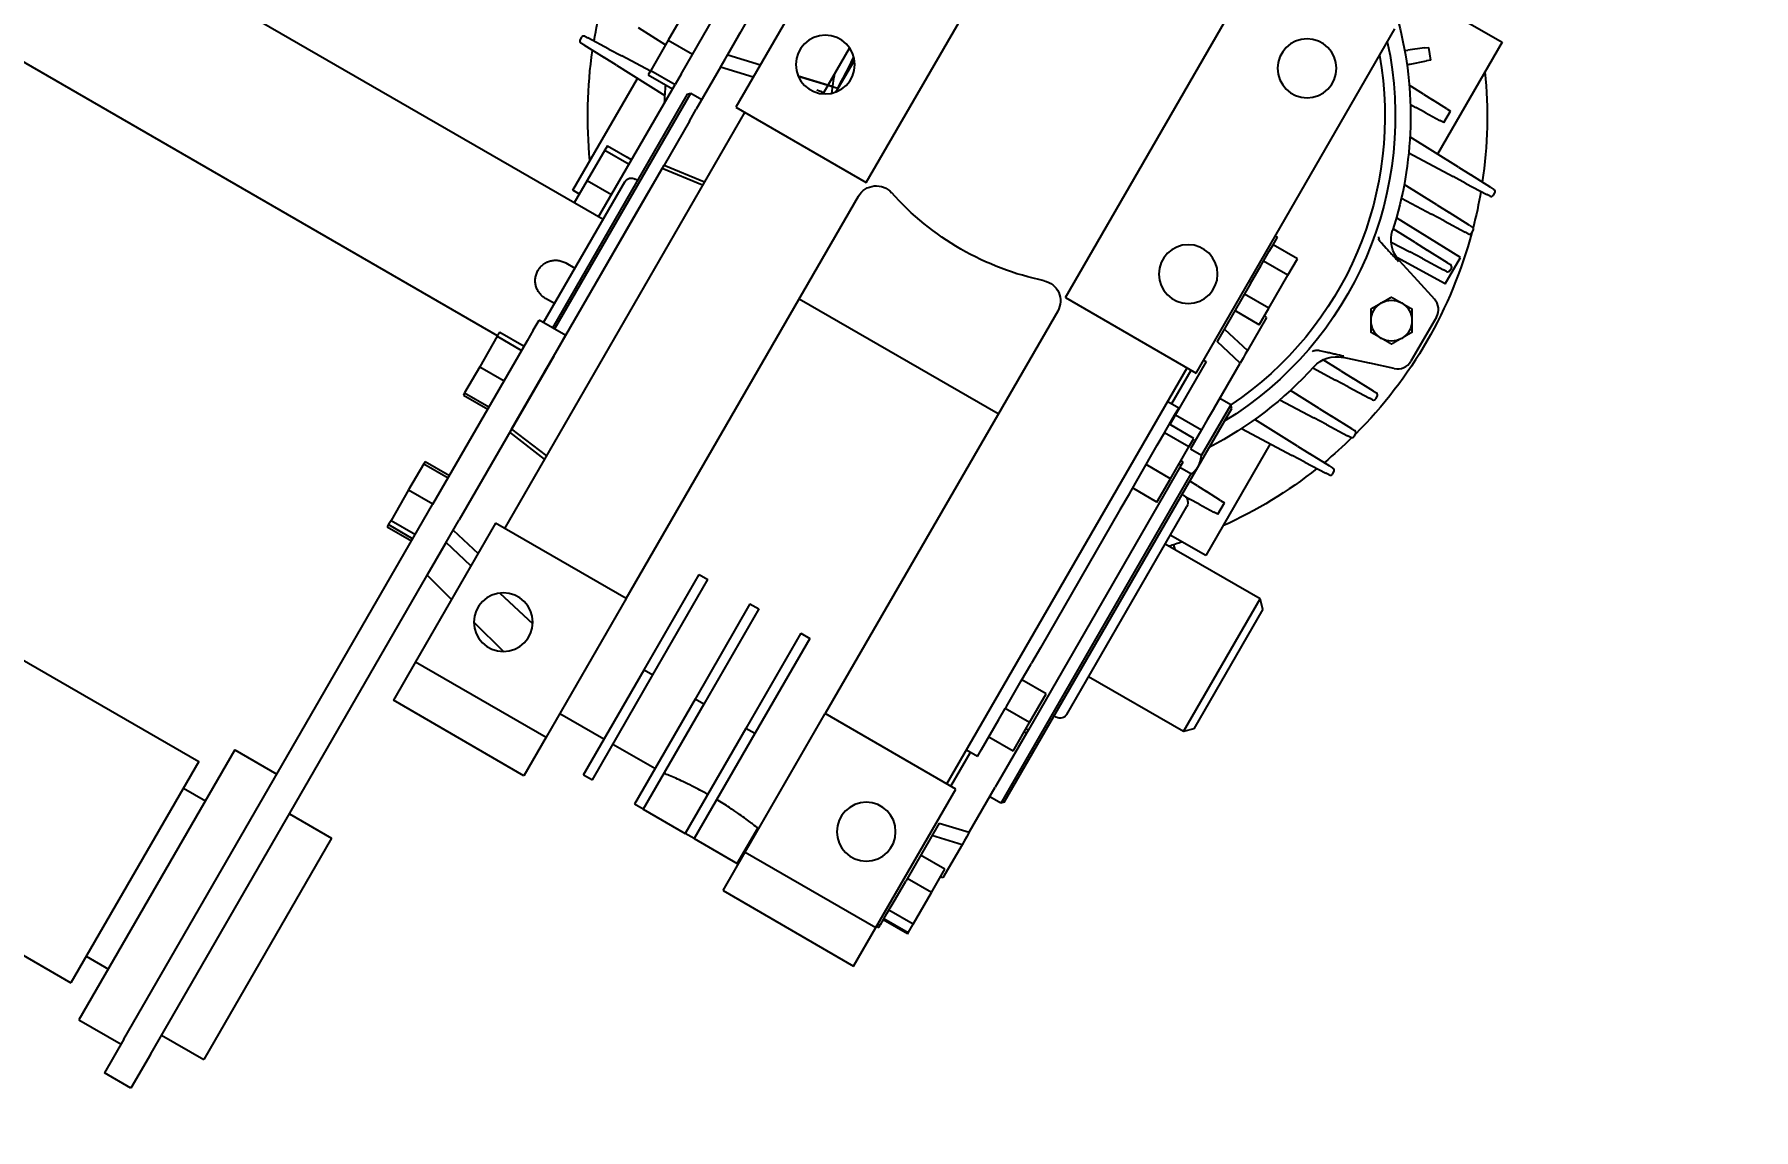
# Model space of a CAD drawing. Header units: millimetres. Extents: x -383313 to -161684, y -117025 to 99224.
# Drawn here: x -349961.2 to -349624.8, y -7908.7 to -7694.3 of the extents above; entities that cross this region are included whole.
import ezdxf

# ---------------------------------------------------------------- set-up
doc = ezdxf.new("R2010")
doc.units = ezdxf.units.MM
doc.header["$MEASUREMENT"] = 0
doc.layers.get('Defpoints').update_dxf_attribs({"color": 31})
doc.layers.add('001__КОНСТРУКТИВ__размеры внутр.', color=7, linetype='Continuous')
doc.layers.add('PV-9BDA', color=7, linetype='Continuous')
doc.styles.add('PSTUDIO', font='arial.ttf')
doc.dimstyles.new('PS_TICK', dxfattribs={"dimscale": 100, "dimtxt": 2.5, "dimasz": 1, "dimexe": 2, "dimexo": 2, "dimgap": 1, "dimtad": 1, "dimdec": 0, "dimzin": 0, "dimdsep": 46, "dimtxsty": 'PSTUDIO', "dimblk": 'ARCHTICK', "dimcen": 2, "dimdle": 1.5, "dimse1": 1, "dimse2": 1, "dimadec": 0, "dimazin": 0, "dimtfac": 1, "dimtdec": 0, "dimtix": 1, "dimtmove": 1, "dimatfit": 3, "dimldrblk": 'ARCHTICK', "dimfxl": 1, "dimtolj": 1, "dimtzin": 0, "dimarcsym": 0})

# ---------------------------------------------------------------- blocks, each defined once
blk = doc.blocks.new('_ArchTick')
at = {"color": 0, "linetype": 'ByBlock', "const_width": 0.15}
blk.add_lwpolyline([(-0.5, -0.5), (0.5, 0.5)], dxfattribs=at)
blk = doc.blocks.new('*D276')
at = {"layer": '001__КОНСТРУКТИВ__размеры внутр.', "color": 0, "lineweight": -2, "ltscale": 100, "transparency": 16777216}
blk.add_line((-349966.1, -1951.2), (-357994.8, -15739.43), dxfattribs=at)
at = {"layer": 'Defpoints', "color": 0, "ltscale": 100, "transparency": 16777216}
for p in [(-349288.38, -2519.4), (-357919.32, -15609.8), (-357166.13, -16048.38)]:
    blk.add_point(p, dxfattribs=at)
at = {"layer": '001__КОНСТРУКТИВ__размеры внутр.', "color": 0, "lineweight": -2, "ltscale": 100, "transparency": 16777216, "xscale": 100, "yscale": 100, "zscale": 100}
for p, rotation in [((-350041.58, -2080.82), 59.78831573303923), ((-357919.32, -15609.8), 239.7883157330392)]:
    blk.add_blockref('_ArchTick', p, dxfattribs=dict(at, rotation=rotation))
at = {"layer": '001__КОНСТРУКТИВ__размеры внутр.', "color": 0, "ltscale": 100, "transparency": 16777216, "insert": (-354177.17, -8730.76), "char_height": 250, "attachment_point": 5, "rotation": 59.7883, "style": 'PSTUDIO'}
blk.add_mtext('\\A1;15655', dxfattribs=at)
blk = doc.blocks.new('*U96')
at = {"layer": 'PV-9BDA'}
for p, q in [((-904.23, 2631.32), (-923.73, 2631.32)), ((-923.73, 2631.32), (-923.73, 2606.04)), ((-913.4, 2621.33), (-911.83, 2623.27)), ((-913.4, 2621.33), (-912.74, 2620.75)), ((-910.28, 2618.61), (-912.74, 2620.75)), ((-911.12, 2622.74), (-911.83, 2623.27)), ((-911.12, 2622.74), (-908.53, 2620.78)), ((-908.02, 2620.4), (-908.53, 2620.78)), ((-904.23, 2545.32), (-904.23, 2623.12)), ((-874.73, 2545.32), (-874.73, 2623.12)), ((-829.73, 2545.32), (-829.73, 2623.12)), ((-800.23, 2623.12), (-800.23, 2545.32)), ((-920.85, 2614.64), (-921.73, 2614.61)), ((-921.73, 2612.03), (-921.73, 2614.61)), ((-920.85, 2614.64), (-917.61, 2614.75)), ((-915.49, 2614.83), (-917.61, 2614.75)), ((-915.49, 2614.83), (-912.2, 2614.94)), ((-921.73, 2612.03), (-920.85, 2612)), ((-917.61, 2611.88), (-920.85, 2612)), ((-917.61, 2611.88), (-915.49, 2611.81)), ((-914.29, 2611.77), (-915.49, 2611.81)), ((-937.23, 2604.55), (-937.23, 2605.08)), ((-936.06, 2605.61), (-936.75, 2605.58)), ((-936.75, 2604.05), (-936.06, 2604.03)), ((-936.06, 2605.61), (-931.4, 2605.77)), ((-931.4, 2603.86), (-936.06, 2604.03)), ((-928.58, 2605.87), (-931.4, 2605.77)), ((-931.4, 2603.86), (-928.58, 2603.77)), ((-928.58, 2605.87), (-917.38, 2606.26)), ((-918.74, 2603.42), (-928.58, 2603.77)), ((-936.06, 2597.11), (-936.75, 2597.08)), ((-936.06, 2597.11), (-931.4, 2597.27)), ((-928.58, 2597.37), (-931.4, 2597.27)), ((-928.58, 2597.37), (-921.06, 2597.63)), ((-937.23, 2596.05), (-937.23, 2596.58)), ((-936.75, 2595.55), (-936.06, 2595.53)), ((-931.4, 2595.36), (-936.06, 2595.53)), ((-931.4, 2595.36), (-928.58, 2595.27)), ((-921.93, 2595.03), (-928.58, 2595.27)), ((-937.73, 2590.8), (-923.01, 2591.19)), ((-937.73, 2584.83), (-937.73, 2590.8)), ((-937.23, 2587.55), (-937.23, 2588.08)), ((-936.06, 2588.61), (-936.75, 2588.58)), ((-936.75, 2587.05), (-936.06, 2587.03)), ((-936.06, 2588.61), (-931.4, 2588.77)), ((-931.4, 2586.86), (-936.06, 2587.03)), ((-928.58, 2588.87), (-931.4, 2588.77)), ((-928.58, 2588.87), (-923.52, 2589.05)), ((-937.73, 2584.83), (-926.93, 2584.55)), ((-927.65, 2584.27), (-932.69, 2582.68)), ((-931.4, 2586.86), (-928.58, 2586.77)), ((-924.49, 2586.62), (-928.58, 2586.77)), ((-923, 2585.46), (-924.21, 2585.08)), ((-932.69, 2582.65), (-937.4, 2581.17)), ((-932.69, 2582.68), (-932.69, 2582.65)), ((-939.49, 2578.31), (-939.49, 2568.32)), ((-910.23, 2574.59), (-904.73, 2574.59)), ((-910.23, 2570.87), (-910.23, 2574.59)), ((-904.73, 2576.19), (-904.73, 2576.31)), ((-904.23, 2576.31), (-904.73, 2576.31)), ((-904.73, 2574.59), (-904.73, 2576.19)), ((-904.73, 2573.14), (-904.73, 2574.59)), ((-910.23, 2570.87), (-904.73, 2570.87)), ((-910.23, 2563.42), (-910.23, 2570.87)), ((-904.73, 2569.97), (-904.73, 2573.14)), ((-904.73, 2565.82), (-904.73, 2569.97)), ((-937.4, 2565.46), (-932.69, 2563.98)), ((-932.69, 2563.98), (-932.69, 2563.95)), ((-932.69, 2563.95), (-927.65, 2562.36)), ((-904.73, 2565.82), (-904.73, 2552.71)), ((-813.73, 2556.3), (-813.73, 2566.5)), ((-924.21, 2561.55), (-923, 2561.17)), ((-910.73, 2561.62), (-910.23, 2561.76)), ((-910.73, 2561.62), (-910.73, 2554.14)), ((-910.23, 2563.42), (-904.73, 2563.42)), ((-910.23, 2559.7), (-910.23, 2563.42)), ((-815.69, 2557.69), (-815.75, 2563.32)), ((-793.73, 2553.45), (-793.73, 2560.82)), ((-937.23, 2558.55), (-937.23, 2559.08)), ((-936.06, 2559.61), (-936.75, 2559.58)), ((-936.75, 2558.05), (-936.06, 2558.03)), ((-936.06, 2559.61), (-931.4, 2559.77)), ((-931.4, 2557.86), (-936.06, 2558.03)), ((-928.58, 2559.87), (-931.4, 2559.77)), ((-931.4, 2557.86), (-928.58, 2557.77)), ((-928.58, 2559.87), (-924.49, 2560.01)), ((-923.52, 2557.59), (-928.58, 2557.77)), ((-910.23, 2559.7), (-904.73, 2559.7)), ((-807.79, 2556.71), (-815.66, 2558.53)), ((-814.53, 2558.27), (-807.79, 2556.71)), ((-793.73, 2556.64), (-793.73, 2558.36)), ((-787.73, 2545.55), (-787.73, 2558.36)), ((-904.73, 2555.53), (-910.73, 2554.14)), ((-910.73, 2554.14), (-910.73, 2553.32)), ((-813.82, 2556.18), (-813.82, 2556.29)), ((-793.73, 2553.45), (-800.23, 2554.95)), ((-793.73, 2552.45), (-793.73, 2556.64)), ((-782.23, 2556.01), (-782.23, 2550.1)), ((-937.23, 2550.05), (-937.23, 2550.58)), ((-936.06, 2551.11), (-936.75, 2551.08)), ((-936.06, 2551.11), (-931.4, 2551.27)), ((-928.58, 2551.37), (-931.4, 2551.27)), ((-928.58, 2551.37), (-921.93, 2551.6)), ((-910.73, 2553.32), (-910.73, 2552.45)), ((-910.73, 2551.32), (-904.73, 2552.71)), ((-910.73, 2552.45), (-910.73, 2551.32)), ((-910.73, 2541.15), (-910.73, 2551.32)), ((-800.23, 2552.13), (-793.73, 2550.62)), ((-793.73, 2550.62), (-793.73, 2552.45)), ((-793.73, 2550.62), (-793.73, 2541.15)), ((-782.23, 2550.1), (-787.73, 2550.1)), ((-782.23, 2550.1), (-782.23, 2543.22)), ((-936.75, 2549.55), (-936.06, 2549.53)), ((-931.4, 2549.36), (-936.06, 2549.53)), ((-931.4, 2549.36), (-928.58, 2549.27)), ((-921.06, 2549), (-928.58, 2549.27)), ((-904.83, 2548.25), (-904.83, 2534.02)), ((-904.23, 2548.25), (-904.83, 2548.25)), ((-775.89, 2549.27), (-782.23, 2549.04)), ((-913.73, 2542.82), (-913.23, 2543.32)), ((-913.23, 2543.32), (-913.23, 2531.92)), ((-913.23, 2543.32), (-910.73, 2543.32)), ((-874.73, 2545.32), (-904.23, 2545.32)), ((-903.13, 2537.79), (-903.13, 2545.32)), ((-902.23, 2451.32), (-902.23, 2545.32)), ((-800.23, 2545.32), (-829.73, 2545.32)), ((-802.23, 2545.32), (-802.23, 2451.32)), ((-791.23, 2543.32), (-793.73, 2543.32)), ((-791.23, 2490.02), (-791.23, 2543.32)), ((-790.73, 2542.82), (-791.23, 2543.32)), ((-787.73, 2545.55), (-787.73, 2543.25)), ((-937.23, 2541.55), (-937.23, 2542.08)), ((-936.06, 2542.61), (-936.75, 2542.58)), ((-936.75, 2541.05), (-936.06, 2541.03)), ((-936.06, 2542.61), (-931.4, 2542.77)), ((-931.4, 2540.86), (-936.06, 2541.03)), ((-928.58, 2542.87), (-931.4, 2542.77)), ((-931.4, 2540.86), (-928.58, 2540.77)), ((-928.58, 2542.87), (-918.74, 2543.21)), ((-917.38, 2540.37), (-928.58, 2540.77)), ((-923.73, 2540.6), (-923.73, 2515.32)), ((-913.73, 2529.54), (-913.73, 2542.82)), ((-910.73, 2541.15), (-910.73, 2538.46)), ((-874.73, 2542.29), (-874.73, 2451.32)), ((-829.73, 2451.32), (-829.73, 2542.29)), ((-793.73, 2538.46), (-793.73, 2541.15)), ((-790.73, 2542.82), (-790.73, 2490.02)), ((-787.73, 2513.32), (-787.73, 2543.25)), ((-782.23, 2543.22), (-787.73, 2543.22)), ((-782.23, 2542.25), (-787.73, 2542.25)), ((-775.89, 2540.77), (-787.09, 2540.37)), ((-782.23, 2543.22), (-782.23, 2542.25)), ((-782.23, 2543.09), (-775.89, 2542.87)), ((-780.73, 2515.32), (-780.73, 2540.6)), ((-773.06, 2542.77), (-775.89, 2542.87)), ((-775.89, 2540.77), (-773.06, 2540.86)), ((-773.06, 2542.77), (-768.4, 2542.61)), ((-768.4, 2541.03), (-773.06, 2540.86)), ((-767.71, 2542.58), (-768.4, 2542.61)), ((-768.4, 2541.03), (-767.71, 2541.05)), ((-767.23, 2542.08), (-767.23, 2541.55)), ((-910.73, 2538.46), (-910.73, 2536.24)), ((-904.73, 2536.09), (-904.73, 2537.69)), ((-904.73, 2537.69), (-902.23, 2537.69)), ((-903.13, 2537.79), (-903.13, 2537.69)), ((-793.73, 2538.46), (-793.73, 2528.52)), ((-904.83, 2536.24), (-910.73, 2536.24)), ((-910.73, 2536.24), (-910.73, 2531.92)), ((-910.23, 2534.02), (-904.73, 2534.02)), ((-910.23, 2532.09), (-910.23, 2534.02)), ((-904.73, 2532.24), (-904.73, 2536.09)), ((-910.73, 2531.92), (-913.23, 2531.92)), ((-910.23, 2532.09), (-904.73, 2532.09)), ((-910.23, 2524.9), (-910.23, 2532.09)), ((-904.73, 2532.09), (-904.73, 2532.24)), ((-904.73, 2529.27), (-904.73, 2532.09)), ((-913.73, 2453.82), (-913.73, 2529.54)), ((-913.23, 2527.72), (-913.23, 2453.32)), ((-913.23, 2527.72), (-910.73, 2527.72)), ((-910.23, 2528.98), (-910.73, 2528.92)), ((-910.73, 2528.92), (-910.73, 2528.17)), ((-910.73, 2528.17), (-910.23, 2528.23)), ((-910.73, 2528.17), (-910.73, 2468.47)), ((-904.73, 2522.28), (-904.73, 2529.27)), ((-793.73, 2528.52), (-802.23, 2529.65)), ((-802.23, 2528.9), (-793.73, 2527.76)), ((-793.73, 2523.05), (-793.73, 2528.52)), ((-793.73, 2468.87), (-793.73, 2527.76)), ((-920.85, 2526.14), (-921.73, 2526.11)), ((-921.73, 2523.53), (-921.73, 2526.11)), ((-921.73, 2523.53), (-920.85, 2523.5)), ((-920.85, 2526.14), (-917.61, 2526.25)), ((-917.61, 2523.38), (-920.85, 2523.5)), ((-915.49, 2526.33), (-917.61, 2526.25)), ((-917.61, 2523.38), (-915.49, 2523.31)), ((-915.49, 2526.33), (-913.73, 2526.39)), ((-914.58, 2523.28), (-915.49, 2523.31)), ((-914.23, 2523.32), (-913.73, 2523.32)), ((-910.23, 2524.9), (-904.73, 2524.9)), ((-910.23, 2519.63), (-910.23, 2524.9)), ((-790.73, 2523.32), (-790.23, 2523.32)), ((-786.85, 2526.25), (-787.73, 2526.28)), ((-782.23, 2526.25), (-787.73, 2526.25)), ((-782.23, 2525.27), (-787.73, 2525.27)), ((-786.85, 2526.25), (-786.7, 2526.25)), ((-782.23, 2526.25), (-782.23, 2525.27)), ((-782.23, 2525.27), (-782.23, 2518.39)), ((-915.73, 2474.82), (-915.73, 2521.82)), ((-904.73, 2518.49), (-904.73, 2522.28)), ((-793.73, 2522.78), (-793.73, 2523.05)), ((-793.73, 2522.69), (-793.73, 2522.78)), ((-793.73, 2516.04), (-793.73, 2522.69)), ((-788.73, 2490.02), (-788.73, 2521.82)), ((-910.23, 2519.63), (-904.73, 2519.63)), ((-904.73, 2518.23), (-904.73, 2518.49)), ((-904.73, 2518.23), (-904.73, 2514.67)), ((-874.73, 2519.03), (-829.73, 2519.03)), ((-782.23, 2518.39), (-787.73, 2518.39)), ((-782.23, 2518.39), (-782.23, 2513.32)), ((-938.68, 2511.82), (-937.18, 2513.32)), ((-937.18, 2483.32), (-937.18, 2513.32)), ((-937.18, 2513.32), (-915.73, 2513.32)), ((-923.73, 2515.32), (-915.73, 2515.32)), ((-917.22, 2513.98), (-917.89, 2513.32)), ((-904.73, 2514.67), (-904.73, 2483.53)), ((-793.73, 2501.64), (-793.73, 2516.04)), ((-788.73, 2513.32), (-624.63, 2513.32)), ((-782.23, 2515.32), (-780.73, 2515.32)), ((-938.68, 2511.82), (-938.68, 2484.82)), ((-793.73, 2494.99), (-793.73, 2501.64)), ((-786.68, 2502.32), (-788.73, 2502.32)), ((-793.73, 2490.02), (-793.73, 2494.99)), ((-788.73, 2494.32), (-786.68, 2494.32)), ((-793.73, 2489.99), (-793.73, 2490.02)), ((-793.73, 2490.02), (-787.73, 2490.02)), ((-793.73, 2487.73), (-793.73, 2489.99)), ((-787.73, 2490.02), (-787.73, 2489.99)), ((-787.73, 2487.73), (-787.73, 2489.99)), ((-793.73, 2485.35), (-793.73, 2487.73)), ((-787.73, 2487.73), (-787.73, 2485.35)), ((-938.68, 2484.82), (-937.18, 2483.32)), ((-937.18, 2483.32), (-915.73, 2483.32)), ((-904.73, 2483.53), (-904.73, 2480.02)), ((-793.73, 2485.35), (-793.73, 2448.36)), ((-793.73, 2481.77), (-793.73, 2483.32)), ((-787.73, 2485.35), (-787.73, 2448.36)), ((-782.23, 2484.15), (-787.73, 2484.15)), ((-782.23, 2483.18), (-787.73, 2483.18)), ((-782.23, 2484.15), (-782.23, 2483.18)), ((-782.23, 2483.32), (-624.63, 2483.32)), ((-782.23, 2483.18), (-782.23, 2476.29)), ((-904.73, 2479.78), (-904.73, 2480.02)), ((-904.73, 2476.04), (-904.73, 2479.78)), ((-910.23, 2469.81), (-910.23, 2476.26)), ((-910.23, 2476.26), (-904.73, 2476.26)), ((-904.73, 2470.29), (-904.73, 2476.04)), ((-782.23, 2476.29), (-787.73, 2476.29)), ((-782.23, 2476.29), (-782.23, 2470.39)), ((-914.23, 2473.32), (-913.73, 2473.32)), ((-910.23, 2463.36), (-910.23, 2469.81)), ((-910.23, 2469.81), (-904.73, 2469.81)), ((-904.73, 2469.81), (-904.73, 2470.29)), ((-904.73, 2467.28), (-904.73, 2469.81)), ((-782.23, 2470.39), (-787.73, 2470.39)), ((-782.23, 2469.89), (-787.73, 2469.89)), ((-782.23, 2470.39), (-782.23, 2469.89)), ((-910.73, 2468.47), (-910.73, 2467.72)), ((-910.23, 2468.4), (-910.73, 2468.47)), ((-910.73, 2467.72), (-910.23, 2467.65)), ((-910.73, 2467.72), (-910.73, 2458.17)), ((-904.73, 2460.55), (-904.73, 2467.28)), ((-793.73, 2468.87), (-802.23, 2467.73)), ((-802.23, 2466.98), (-793.73, 2468.12)), ((-910.23, 2463.36), (-904.73, 2463.36)), ((-862.73, 2462.56), (-864.73, 2462.56)), ((-864.73, 2462.56), (-864.73, 2441.04)), ((-862.73, 2462.56), (-862.73, 2441.04)), ((-851.23, 2462.56), (-853.23, 2462.56)), ((-853.23, 2462.56), (-853.23, 2441.04)), ((-851.23, 2462.56), (-851.23, 2441.04)), ((-841.73, 2441.04), (-841.73, 2462.56)), ((-839.73, 2462.56), (-841.73, 2462.56)), ((-839.73, 2441.04), (-839.73, 2462.56)), ((-904.73, 2458.94), (-904.73, 2460.55)), ((-910.73, 2458.17), (-910.73, 2455.48)), ((-904.73, 2458.94), (-902.23, 2458.94)), ((-903.13, 2458.94), (-903.13, 2458.85)), ((-903.13, 2451.32), (-903.13, 2458.85)), ((-913.73, 2453.82), (-913.23, 2453.32)), ((-913.23, 2453.32), (-910.73, 2453.32)), ((-910.73, 2445.32), (-910.73, 2455.48)), ((-782.23, 2454.89), (-787.73, 2454.89)), ((-782.23, 2454.38), (-787.73, 2454.38)), ((-782.23, 2454.89), (-782.23, 2454.38)), ((-782.23, 2454.38), (-782.23, 2448.47)), ((-904.23, 2420.02), (-904.23, 2451.32)), ((-904.23, 2451.32), (-874.73, 2451.32)), ((-874.73, 2420.02), (-874.73, 2451.32)), ((-829.73, 2451.32), (-800.23, 2451.32)), ((-829.73, 2451.32), (-829.73, 2420.02)), ((-800.23, 2451.32), (-800.23, 2420.02)), ((-793.73, 2446.01), (-800.23, 2444.5)), ((-793.73, 2327.55), (-793.73, 2448.36)), ((-782.23, 2448.47), (-787.73, 2448.47)), ((-787.73, 2327.55), (-787.73, 2448.36)), ((-782.23, 2448.47), (-782.23, 2441.59)), ((-904.73, 2443.92), (-910.73, 2445.32)), ((-910.73, 2445.32), (-910.73, 2444.18)), ((-910.73, 2444.18), (-910.73, 2443.32)), ((-910.73, 2443.32), (-910.73, 2442.49)), ((-910.73, 2442.49), (-910.73, 2435.01)), ((-910.73, 2442.49), (-904.73, 2441.1)), ((-904.73, 2443.92), (-904.73, 2430.82)), ((-800.23, 2441.68), (-793.73, 2443.19)), ((-793.73, 2435.82), (-793.73, 2443.19)), ((-864.73, 2441.04), (-862.73, 2441.04)), ((-864.73, 2441.04), (-864.73, 2417.32)), ((-862.73, 2441.04), (-862.73, 2417.32)), ((-853.23, 2441.04), (-851.23, 2441.04)), ((-853.23, 2441.04), (-853.23, 2417.32)), ((-851.23, 2441.04), (-851.23, 2417.32)), ((-841.73, 2417.32), (-841.73, 2441.04)), ((-839.73, 2441.04), (-841.73, 2441.04)), ((-839.73, 2417.32), (-839.73, 2441.04)), ((-816.35, 2437.94), (-807.79, 2439.93)), ((-807.79, 2439.93), (-816.35, 2437.94)), ((-782.23, 2441.59), (-787.73, 2441.59)), ((-782.23, 2440.62), (-787.73, 2440.62)), ((-782.23, 2440.12), (-787.73, 2440.12)), ((-782.23, 2441.59), (-782.23, 2440.62)), ((-782.23, 2440.62), (-782.23, 2440.12)), ((-910.23, 2436.68), (-904.73, 2436.68)), ((-910.23, 2431.42), (-910.23, 2436.68)), ((-793.73, 2435.82), (-800.23, 2434.08)), ((-910.73, 2435.01), (-910.23, 2434.88)), ((-806.24, 2432.47), (-814.13, 2430.35)), ((-910.23, 2431.42), (-904.73, 2431.42)), ((-910.23, 2424.22), (-910.23, 2431.42)), ((-904.73, 2426.66), (-904.73, 2430.82)), ((-904.73, 2424.76), (-904.73, 2426.66)), ((-910.23, 2424.22), (-904.73, 2424.22)), ((-910.23, 2422.29), (-910.23, 2424.22)), ((-910.23, 2422.04), (-910.23, 2422.29)), ((-910.23, 2422.29), (-904.73, 2422.29)), ((-904.73, 2424.22), (-904.73, 2424.76)), ((-904.73, 2423.47), (-904.73, 2424.22)), ((-904.73, 2420.94), (-904.73, 2423.47)), ((-874.73, 2425.32), (-874.48, 2425.32)), ((-874.48, 2417.32), (-874.48, 2425.32)), ((-851.23, 2425.32), (-841.73, 2425.32)), ((-839.73, 2425.32), (-829.73, 2425.32)), ((-910.23, 2422.04), (-904.73, 2422.04)), ((-904.73, 2420.81), (-904.73, 2420.94)), ((-904.73, 2420.32), (-904.73, 2420.81)), ((-904.23, 2420.81), (-904.73, 2420.81)), ((-904.23, 2420.32), (-904.73, 2420.32)), ((-874.73, 2420.02), (-904.23, 2420.02)), ((-904.23, 2411.32), (-904.23, 2420.02)), ((-874.73, 2411.32), (-874.73, 2420.02)), ((-800.23, 2420.02), (-829.73, 2420.02)), ((-829.73, 2420.02), (-829.73, 2411.32)), ((-800.23, 2420.02), (-800.23, 2411.32)), ((-864.73, 2417.32), (-874.48, 2417.32)), ((-864.73, 2417.32), (-862.73, 2417.32)), ((-853.23, 2417.32), (-862.73, 2417.32)), ((-853.23, 2417.32), (-851.23, 2417.32)), ((-839.73, 2417.32), (-841.73, 2417.32)), ((-874.73, 2411.32), (-904.23, 2411.32)), ((-829.73, 2411.32), (-800.23, 2411.32)), ((-778.23, 2387.4), (-787.73, 2387.4)), ((-778.23, 2387.4), (-778.23, 2326.4)), ((-803.23, 2381.9), (-803.23, 2331.9)), ((-793.73, 2381.9), (-803.23, 2381.9)), ((-773.23, 2381.9), (-773.23, 2331.9)), ((-628.23, 2381.9), (-773.23, 2381.9)), ((-773.23, 2375.9), (-778.23, 2375.9)), ((-773.23, 2337.9), (-778.23, 2337.9)), ((-793.73, 2331.9), (-803.23, 2331.9)), ((-638.48, 2331.9), (-773.23, 2331.9)), ((-793.73, 2327.55), (-793.73, 2319.9)), ((-787.73, 2327.55), (-787.73, 2319.9)), ((-778.23, 2326.4), (-787.73, 2326.4)), ((-793.73, 2319.9), (-787.73, 2319.9))]:
    blk.add_line(p, q, dxfattribs=at)
for centre in [(-893.23, 2607.82), (-893.23, 2561.32), (-811.23, 2561.32), (-893.23, 2435.32), (-811.23, 2435.32)]:
    blk.add_circle(centre, 5.75, dxfattribs=at)
for centre, radius, start, end in [((-852.23, 2573.32), 88, 144.3409, 158.4241), ((-852.23, 2573.32), 73, 135.4247, 167.8125), ((-852.23, 2573.32), 70, 137.9754, 208.5295), ((-852.23, 2573.32), 68, 139.8808, 206.1944), ((-852.23, 2573.32), 88, 159.6084, 164.3755), ((-852.23, 2573.32), 88, 164.9963, 195.0037), ((-932.23, 2573.32), 4, 90, 150), ((-932.23, 2573.32), 4, 30, 90), ((-932.23, 2573.32), 4, 150, 210), ((-932.23, 2573.32), 4, 330, 30), ((-932.23, 2573.32), 4, 210, 270), ((-932.23, 2573.32), 4, 270, 330), ((-852.23, 2573.32), 40.5, 336.3749, 341.9187), ((-852.23, 2573.32), 73, 192.1875, 212.5986), ((-813.26, 2550.82), 5.5, 79.2185, 95.8273), ((-852.23, 2573.32), 88, 195.6245, 200.3916), ((-852.23, 2573.32), 88, 339.6084, 344.3755), ((-870.73, 2542.29), 4, 71.7261, 180), ((-852.23, 2598.32), 55, 251.7261, 288.2739), ((-833.73, 2542.29), 4, 0, 108.2739), ((-852.23, 2573.32), 88, 201.5759, 215.6591), ((-852.23, 2573.32), 73, 332.075, 334.8138), ((-852.23, 2573.32), 88, 324.3409, 338.4241), ((-914.23, 2521.82), 1.5, 90, 180), ((-790.23, 2521.82), 1.5, 0, 90), ((-852.23, 2573.32), 88, 221.2306, 222.9859), ((-914.23, 2474.82), 1.5, 180, 270)]:
    blk.add_arc(centre, radius, start, end, dxfattribs=at)
for centre, major_axis, start_param, end_param in [((-929.45, 2590), (0.73, -5.96), 0.184248, 1.236854), ((-929.45, 2556.64), (-0.73, -5.96), 1.904739, 2.957344)]:
    blk.add_ellipse(centre, major_axis=major_axis, ratio=0.999645, start_param=start_param, end_param=end_param, dxfattribs=at)
at = {"layer": 'PV-9BDA', "extrusion": (0, 0, -1)}
for centre, major_axis, ratio, start_param, end_param in [((-936.49, 2578.31), (2.42, -1.77), 0.999473, 2.509162, 3.774023), ((-936.49, 2568.33), (2.42, 1.77), 0.999473, 2.509162, 3.774023), ((-815.72, 2564.32), (0, -2), 0.017455, 1.047198, 1.85165), ((-815.1, 2498.32), (0, 68.22), 0.017455, -0.48937, -0.186303)]:
    blk.add_ellipse(centre, major_axis=major_axis, ratio=ratio, start_param=start_param, end_param=end_param, dxfattribs=at)
at = {"layer": 'PV-9BDA'}
for points, knots in [([(-909.81, 2618.2), (-909.86, 2618.25), (-909.92, 2618.29), (-910.08, 2618.44), (-910.19, 2618.53), (-910.28, 2618.61)], [0.02814133, 0.02814133, 0.02814133, 0.02814133, 0.05405164, 0.05405164, 0.10810243, 0.10810243, 0.10810243, 0.10810243]), ([(-937.23, 2605.08), (-937.23, 2605.2), (-937.19, 2605.32), (-937.03, 2605.51), (-936.9, 2605.58), (-936.75, 2605.58)], [0, 0, 0, 0, 0.0998062, 0.0998062, 0.1959838, 0.1959838, 0.1959838, 0.1959838]), ([(-936.75, 2604.05), (-936.89, 2604.06), (-937.01, 2604.12), (-937.18, 2604.29), (-937.23, 2604.43), (-937.23, 2604.55)], [0.4158329, 0.4158329, 0.4158329, 0.4158329, 0.5017093, 0.5017093, 0.6090861, 0.6090861, 0.6090861, 0.6090861]), ([(-937.23, 2596.58), (-937.23, 2596.7), (-937.18, 2596.85), (-937.01, 2597.01), (-936.89, 2597.08), (-936.75, 2597.08)], [0, 0, 0, 0, 0.1073768, 0.1073768, 0.1932532, 0.1932532, 0.1932532, 0.1932532]), ([(-936.75, 2595.55), (-936.89, 2595.56), (-937.01, 2595.62), (-937.18, 2595.79), (-937.23, 2595.93), (-937.23, 2596.05)], [0.4158329, 0.4158329, 0.4158329, 0.4158329, 0.5017093, 0.5017093, 0.6090861, 0.6090861, 0.6090861, 0.6090861]), ([(-937.23, 2588.08), (-937.23, 2588.2), (-937.18, 2588.35), (-937.01, 2588.51), (-936.89, 2588.58), (-936.75, 2588.58)], [0, 0, 0, 0, 0.1073768, 0.1073768, 0.1932532, 0.1932532, 0.1932532, 0.1932532]), ([(-936.75, 2587.05), (-936.9, 2587.06), (-937.03, 2587.13), (-937.19, 2587.32), (-937.23, 2587.44), (-937.23, 2587.55)], [0.4158314, 0.4158314, 0.4158314, 0.4158314, 0.512009, 0.512009, 0.6118152, 0.6118152, 0.6118152, 0.6118152]), ([(-924.21, 2585.08), (-924.51, 2584.99), (-924.8, 2584.9), (-925.38, 2584.72), (-925.67, 2584.63), (-926.24, 2584.45), (-926.51, 2584.37), (-927.07, 2584.2), (-927.34, 2584.12), (-927.62, 2584.03)], [0, 0, 0, 0, 0.000924681, 0.000924681, 0.001849362, 0.001849362, 0.002774044, 0.002774044, 0.003698725, 0.003698725, 0.003698725, 0.003698725]), ([(-922.61, 2585.58), (-922.57, 2585.6), (-922.52, 2585.61), (-922.35, 2585.69), (-922.24, 2585.77), (-922.12, 2585.88), (-922.09, 2585.91), (-922.07, 2585.94)], [-0.014404582, -0.014404582, -0.014404582, -0.014404582, -0.013012867, -0.013012867, -0.009040351, -0.009040351, -0.007771428, -0.007771428, -0.007771428, -0.007771428]), ([(-921.84, 2586.28), (-921.84, 2586.28), (-921.85, 2586.27), (-921.85, 2586.26), (-921.87, 2586.21), (-921.9, 2586.16), (-921.97, 2586.06), (-922.01, 2586), (-922.07, 2585.94)], [-0.06011931, -0.06011931, -0.06011931, -0.06011931, -0.05789101, -0.05566251, -0.05566251, -0.02999927, -0.02999927, -0.00000001, -0.00000001, -0.00000001, -0.00000001]), ([(-927.62, 2562.6), (-927.07, 2562.43), (-926.52, 2562.27), (-925.67, 2562.01), (-925.38, 2561.92), (-924.8, 2561.74), (-924.51, 2561.65), (-924.21, 2561.55)], [-0.000015492, -0.000015492, -0.000015492, -0.000015492, 0.001843322, 0.001843322, 0.00277273, 0.00277273, 0.003702137, 0.003702137, 0.003702137, 0.003702137]), ([(-922.07, 2560.7), (-922.09, 2560.72), (-922.12, 2560.75), (-922.24, 2560.87), (-922.35, 2560.94), (-922.52, 2561.02), (-922.57, 2561.04), (-922.61, 2561.05)], [-0.05652632, -0.05652632, -0.05652632, -0.05652632, -0.0538488, -0.0538488, -0.04546646, -0.04546646, -0.04252979, -0.04252979, -0.04252979, -0.04252979]), ([(-937.23, 2559.08), (-937.23, 2559.2), (-937.19, 2559.32), (-937.03, 2559.51), (-936.9, 2559.58), (-936.75, 2559.58)], [0, 0, 0, 0, 0.0998062, 0.0998062, 0.1959838, 0.1959838, 0.1959838, 0.1959838]), ([(-936.75, 2558.05), (-936.9, 2558.06), (-937.03, 2558.13), (-937.19, 2558.32), (-937.23, 2558.44), (-937.23, 2558.55)], [0.4158314, 0.4158314, 0.4158314, 0.4158314, 0.512009, 0.512009, 0.6118152, 0.6118152, 0.6118152, 0.6118152]), ([(-937.23, 2550.58), (-937.23, 2550.7), (-937.19, 2550.82), (-937.03, 2551.01), (-936.9, 2551.08), (-936.75, 2551.08)], [0, 0, 0, 0, 0.0998062, 0.0998062, 0.1959838, 0.1959838, 0.1959838, 0.1959838]), ([(-936.75, 2549.55), (-936.89, 2549.56), (-937.01, 2549.62), (-937.18, 2549.79), (-937.23, 2549.93), (-937.23, 2550.05)], [0.4158329, 0.4158329, 0.4158329, 0.4158329, 0.5017093, 0.5017093, 0.6090861, 0.6090861, 0.6090861, 0.6090861]), ([(-937.23, 2542.08), (-937.23, 2542.2), (-937.19, 2542.32), (-937.03, 2542.51), (-936.9, 2542.58), (-936.75, 2542.58)], [0, 0, 0, 0, 0.0998062, 0.0998062, 0.1959838, 0.1959838, 0.1959838, 0.1959838]), ([(-936.75, 2541.05), (-936.9, 2541.06), (-937.03, 2541.13), (-937.19, 2541.32), (-937.23, 2541.44), (-937.23, 2541.55)], [0.4158314, 0.4158314, 0.4158314, 0.4158314, 0.512009, 0.512009, 0.6118152, 0.6118152, 0.6118152, 0.6118152]), ([(-767.71, 2542.58), (-767.58, 2542.58), (-767.45, 2542.51), (-767.29, 2542.35), (-767.23, 2542.2), (-767.23, 2542.08)], [0.4158329, 0.4158329, 0.4158329, 0.4158329, 0.5017093, 0.5017093, 0.6090861, 0.6090861, 0.6090861, 0.6090861]), ([(-767.23, 2541.55), (-767.23, 2541.43), (-767.29, 2541.29), (-767.45, 2541.12), (-767.58, 2541.06), (-767.71, 2541.05)], [0, 0, 0, 0, 0.1073768, 0.1073768, 0.1932532, 0.1932532, 0.1932532, 0.1932532]), ([(-782.68, 2498.32), (-782.68, 2498.57), (-782.71, 2498.83), (-782.81, 2499.35), (-782.89, 2499.61), (-783.09, 2500.1), (-783.22, 2500.33), (-783.51, 2500.77), (-783.68, 2500.97), (-784.03, 2501.32), (-784.23, 2501.49), (-784.67, 2501.78), (-784.9, 2501.91), (-785.39, 2502.11), (-785.65, 2502.19), (-786.17, 2502.29), (-786.43, 2502.32), (-786.68, 2502.32)], [12.117424, 12.117424, 12.117424, 12.117424, 12.874694, 12.874694, 13.631964, 13.631964, 14.389234, 14.389234, 15.146504, 15.146504, 15.903912, 15.903912, 16.66132, 16.66132, 17.418728, 17.418728, 18.176136, 18.176136, 18.176136, 18.176136]), ([(-786.68, 2494.32), (-786.43, 2494.32), (-786.17, 2494.34), (-785.65, 2494.44), (-785.39, 2494.52), (-784.9, 2494.73), (-784.67, 2494.85), (-784.23, 2495.15), (-784.03, 2495.31), (-783.68, 2495.67), (-783.51, 2495.87), (-783.22, 2496.3), (-783.09, 2496.54), (-782.89, 2497.03), (-782.81, 2497.29), (-782.71, 2497.8), (-782.68, 2498.06), (-782.68, 2498.32)], [18.176136, 18.176136, 18.176136, 18.176136, 18.933544, 18.933544, 19.690953, 19.690953, 20.448361, 20.448361, 21.205769, 21.205769, 21.963039, 21.963039, 22.720309, 22.720309, 23.477579, 23.477579, 24.234848, 24.234848, 24.234848, 24.234848]), ([(-874.48, 2425.32), (-874.48, 2425.32), (-874.2, 2425.36), (-873.08, 2425.52), (-872.24, 2425.63), (-870.28, 2425.84), (-869.05, 2425.95), (-866.74, 2426.08), (-865.73, 2426.12), (-864.73, 2426.14)], [-4.980422, -4.980422, -4.980422, -4.980422, -4.56539, -4.56539, -4.150359, -4.150359, -3.73532, -3.73532, -3.443409, -3.443409, -3.443409, -3.443409]), ([(-862.73, 2426.15), (-861.57, 2426.13), (-860.38, 2426.09), (-857.91, 2425.95), (-856.68, 2425.84), (-854.73, 2425.63), (-853.88, 2425.52), (-853.29, 2425.43), (-853.26, 2425.43), (-853.23, 2425.43)], [3.394523, 3.394523, 3.394523, 3.394523, 3.73532, 3.73532, 4.150359, 4.150359, 4.56539, 4.56539, 4.587784, 4.587784, 4.587784, 4.587784])]:
    blk.add_open_spline(points, degree=3, knots=knots, dxfattribs=at)
for points in [[(-922.61, 2585.58), (-922.73, 2585.55), (-922.88, 2585.5), (-923, 2585.46)], [(-923, 2561.17), (-922.88, 2561.13), (-922.73, 2561.09), (-922.61, 2561.05)], [(-921.84, 2560.35), (-921.88, 2560.46), (-921.96, 2560.58), (-922.07, 2560.7)], [(-913.73, 2529.54), (-913.73, 2530.24), (-913.55, 2531.06), (-913.23, 2531.92)], [(-913.23, 2527.72), (-913.55, 2528.21), (-913.73, 2528.83), (-913.73, 2529.54)]]:
    blk.add_open_spline(points, degree=3, dxfattribs=at)
for points, weights in [([(-934.54, 2577.32), (-935.16, 2576.25), (-935.7, 2575.32)], [1.73205080757, 1.86602540378, 1.86602540378]), ([(-932.23, 2577.32), (-933.3, 2577.32), (-934.54, 2577.32)], [1.86602540378, 1.86602540378, 1.73205080757]), ([(-929.92, 2577.32), (-931.16, 2577.32), (-932.23, 2577.32)], [1.73205080757, 1.86602540378, 1.86602540378]), ([(-928.77, 2575.32), (-929.3, 2576.25), (-929.92, 2577.32)], [1.86602540378, 1.86602540378, 1.73205080757]), ([(-935.7, 2575.32), (-936.23, 2574.39), (-936.85, 2573.32)], [1.86602540378, 1.86602540378, 1.73205080757]), ([(-927.61, 2573.32), (-928.23, 2574.39), (-928.77, 2575.32)], [1.73205080757, 1.86602540378, 1.86602540378]), ([(-936.85, 2573.32), (-936.23, 2572.25), (-935.7, 2571.32)], [1.73205080757, 1.86602540378, 1.86602540378]), ([(-935.7, 2571.32), (-935.16, 2570.39), (-934.54, 2569.32)], [1.86602540378, 1.86602540378, 1.73205080757]), ([(-929.92, 2569.32), (-929.3, 2570.39), (-928.77, 2571.32)], [1.73205080757, 1.86602540378, 1.86602540378]), ([(-928.77, 2571.32), (-928.23, 2572.25), (-927.61, 2573.32)], [1.86602540378, 1.86602540378, 1.73205080757]), ([(-934.54, 2569.32), (-933.3, 2569.32), (-932.23, 2569.32)], [1.73205080757, 1.86602540378, 1.86602540378]), ([(-932.23, 2569.32), (-931.16, 2569.32), (-929.92, 2569.32)], [1.86602540378, 1.86602540378, 1.73205080757])]:
    blk.add_rational_spline(points, weights, degree=2, dxfattribs=at)

msp = doc.modelspace()

# ---------------------------------------------------------------- block references
at = {"layer": 'PV-9BDA', "xscale": -1, "rotation": 329.9999999999968}
msp.add_blockref('*U96', (-351789.64355, -9512.80985), dxfattribs=at)

# ---------------------------------------------------------------- dimensions: what is measured, and where the dimension line sits
at = {"layer": '001__КОНСТРУКТИВ__размеры внутр.', "ltscale": 100}
dim = msp.add_aligned_dim(p1=(-349288.38174, -2519.3977), p2=(-357166.13051, -16048.37843), distance=-871.57842, dimstyle='PS_TICK', dxfattribs=at)
dim.commit()
dim.dimension.update_dxf_attribs({"geometry": '*D276', "text_midpoint": (-354177.17293, -8730.76392)})

doc.saveas('drawing.dxf')
